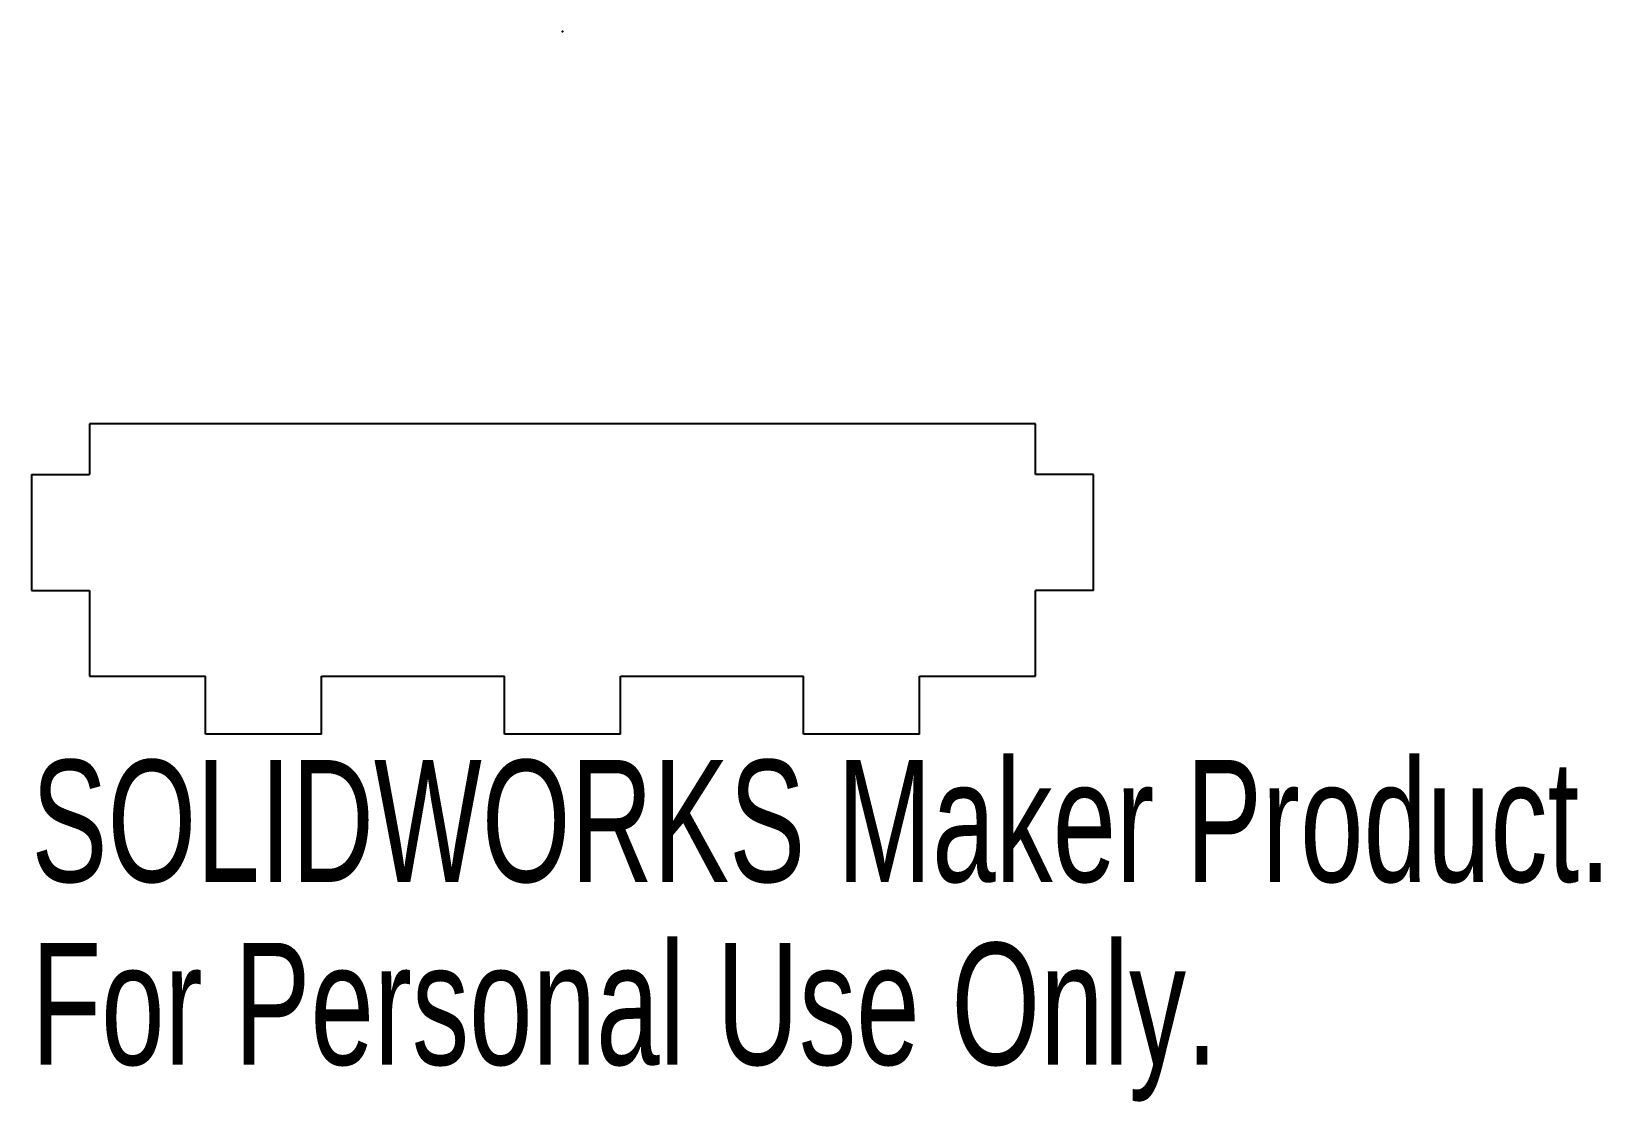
# Model space of a CAD drawing. Header units: millimetres. Extents: x -21.1 to 41.1, y -42.4 to 0.
import ezdxf

# ---------------------------------------------------------------- set-up
doc = ezdxf.new("R2010")
doc.units = ezdxf.units.MM
doc.header["$PDSIZE"] = -1
doc.styles.add('SLDTEXTSTYLE0', font='TXT', dxfattribs={"width": 0.7})

msp = doc.modelspace()

# ---------------------------------------------------------------- linework, layer by layer
at = {"color": 7, "linetype": 'Continuous', "lineweight": 25}
for p, q in [((18.75, -15.56), (-18.75, -15.56)), ((-18.75, -15.56), (-18.75, -17.56)), ((18.75, -17.56), (18.75, -15.56)), ((-21.05, -17.56), (-21.05, -22.16)), ((-21.05, -17.56), (-18.75, -17.56)), ((21.05, -17.56), (18.75, -17.56)), ((21.05, -22.16), (21.05, -17.56)), ((-21.05, -22.16), (-18.75, -22.16)), ((-18.75, -22.16), (-18.75, -25.56)), ((21.05, -22.16), (18.75, -22.16)), ((18.75, -25.56), (18.75, -22.16)), ((-18.75, -25.56), (-14.15, -25.56)), ((-14.15, -27.86), (-14.15, -25.56)), ((-9.55, -25.56), (-2.3, -25.56)), ((-9.55, -27.86), (-9.55, -25.56)), ((-2.3, -27.86), (-2.3, -25.56)), ((2.3, -25.56), (9.55, -25.56)), ((2.3, -27.86), (2.3, -25.56)), ((9.55, -27.86), (9.55, -25.56)), ((14.15, -25.56), (18.75, -25.56)), ((14.15, -27.86), (14.15, -25.56)), ((-9.55, -27.86), (-14.15, -27.86)), ((2.3, -27.86), (-2.3, -27.86)), ((14.15, -27.86), (9.55, -27.86))]:
    msp.add_line(p, q, dxfattribs=at)
at = {"color": 7, "linetype": 'Continuous'}
msp.add_point((0, 0), dxfattribs=at)

# ---------------------------------------------------------------- texts
at = {"color": 7, "linetype": 'Continuous', "char_height": 4.83362, "attachment_point": 1, "style": 'SLDTEXTSTYLE0'}
for s, insert in [('SOLIDWORKS Maker Product.', (-21.05, -28.88)), ('For Personal Use Only.', (-21.05, -36.13))]:
    msp.add_mtext(s, dxfattribs=dict(at, insert=insert))

doc.saveas('drawing.dxf')
